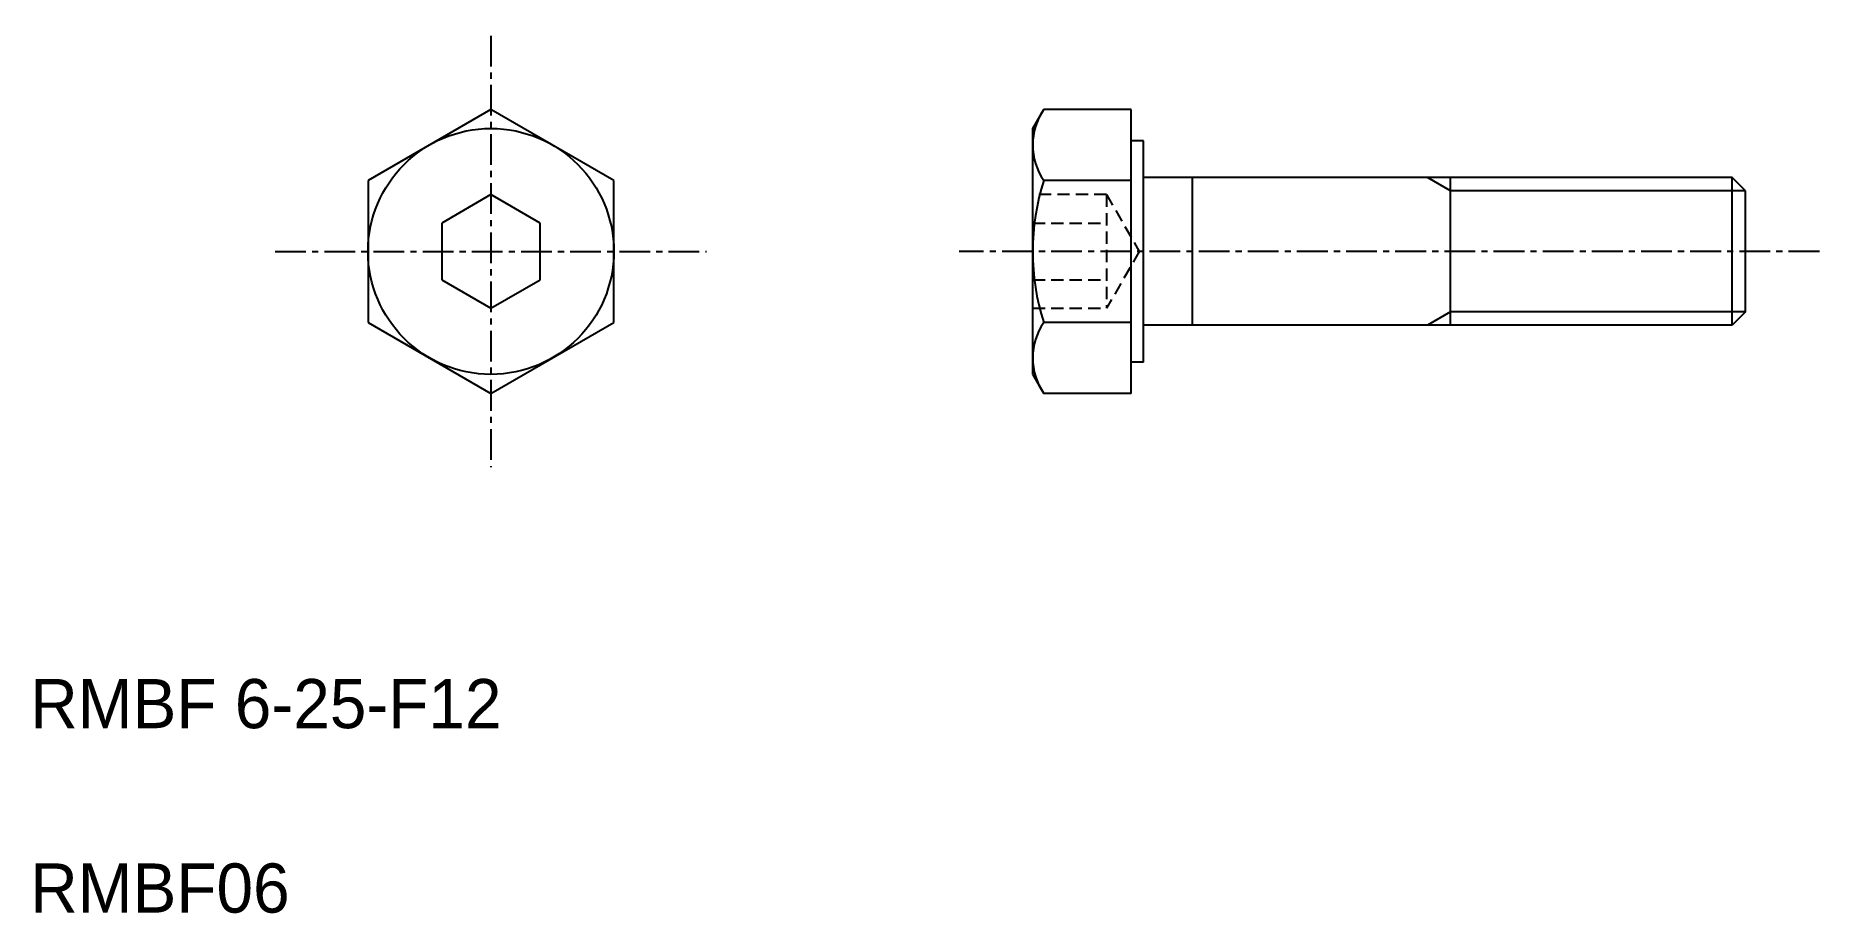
# Model space of a CAD drawing. Extents: x 8 to 80.5, y 11.7 to 47.4.
import ezdxf

# ---------------------------------------------------------------- set-up
doc = ezdxf.new("R2010")
doc.units = 0
doc.linetypes.add('CENTER', pattern=[2, 1.25, -0.25, 0.25, -0.25])
doc.linetypes.add('DASHED', pattern=[0.75, 0.5, -0.25])
doc.layers.get('0').update_dxf_attribs({"linetype": 'CONTINUOUS'})
doc.layers.add('CENTER', color=1, linetype='CENTER')

msp = doc.modelspace()

# ---------------------------------------------------------------- linework, layer by layer
at = {"color": 7, "linetype": 'CONTINUOUS'}
for p, q in [((26.499, 44.429), (21.499, 41.542)), ((31.499, 41.542), (26.499, 44.429)), ((48.542, 43.655), (48.988, 44.429)), ((52.542, 44.429), (48.988, 44.429)), ((52.542, 32.882), (52.542, 44.429)), ((25.249, 43.707), (25.249, 43.707)), ((48.542, 33.655), (48.542, 43.655)), ((23.999, 42.986), (23.999, 42.986)), ((53.042, 43.155), (52.542, 43.155)), ((53.042, 34.155), (53.042, 43.155)), ((21.499, 41.542), (21.499, 35.769)), ((31.499, 35.769), (31.499, 41.542)), ((52.542, 41.542), (48.991, 41.542)), ((77, 41.655), (53.042, 41.655)), ((55.042, 35.655), (55.042, 41.655)), ((65.542, 35.655), (65.542, 41.655)), ((77, 35.655), (77, 41.655)), ((77.542, 41.114), (77, 41.655)), ((26.499, 40.965), (24.499, 39.81)), ((28.499, 39.81), (26.499, 40.965)), ((77.542, 36.197), (77.542, 41.114)), ((24.499, 39.81), (24.499, 37.501)), ((28.499, 37.501), (28.499, 39.81)), ((24.499, 37.501), (26.499, 36.346)), ((26.499, 36.346), (28.499, 37.501)), ((21.499, 35.769), (26.499, 32.882)), ((26.499, 32.882), (31.499, 35.769)), ((52.542, 35.769), (48.987, 35.769)), ((77, 35.655), (53.042, 35.655)), ((77.542, 36.197), (77, 35.655)), ((53.042, 34.155), (52.542, 34.155)), ((48.542, 33.655), (48.988, 32.882)), ((52.542, 32.882), (48.988, 32.882))]:
    msp.add_line(p, q, dxfattribs=at)
at = {"color": 3, "linetype": 'CONTINUOUS'}
for p, q in [((65.542, 41.114), (64.604, 41.655)), ((77.542, 41.114), (65.542, 41.114)), ((65.542, 36.197), (64.604, 35.655)), ((77.542, 36.197), (65.542, 36.197))]:
    msp.add_line(p, q, dxfattribs=at)
at = {"color": 3, "linetype": 'DASHED'}
for p, q in [((51.542, 40.965), (48.542, 40.965)), ((51.542, 40.965), (52.875, 38.655)), ((51.542, 40.965), (51.542, 36.346)), ((48.542, 39.81), (51.542, 39.81)), ((52.875, 38.655), (51.542, 36.346)), ((48.542, 37.501), (51.542, 37.501)), ((48.542, 36.346), (51.542, 36.346))]:
    msp.add_line(p, q, dxfattribs=at)
at = {"color": 7, "linetype": 'CONTINUOUS'}
msp.add_circle((26.499, 38.655), 5, dxfattribs=at)
for centre, radius, start, end in [((51.085, 42.988), 2.544, 145.49857, 214.62988), ((58.079, 38.648), 9.538, 162.33294, 197.56946), ((51.085, 34.323), 2.544, 145.37012, 214.50143)]:
    msp.add_arc(centre, radius, start, end, dxfattribs=at)
at = {"layer": 'CENTER', "color": 1, "linetype": 'CENTER'}
for p, q in [((26.499, 47.429), (26.499, 29.882)), ((17.725, 38.655), (35.272, 38.655)), ((80.542, 38.655), (45.542, 38.655))]:
    msp.add_line(p, q, dxfattribs=at)

# ---------------------------------------------------------------- texts
at = {"color": 7, "linetype": 'CONTINUOUS'}
for s, p in [('RMBF 6-25-F12', (7.759, 19.266)), ('RMBF06', (7.759, 11.766))]:
    msp.add_text(s, height=2, dxfattribs=at).set_placement(p)

doc.saveas('drawing.dxf')
